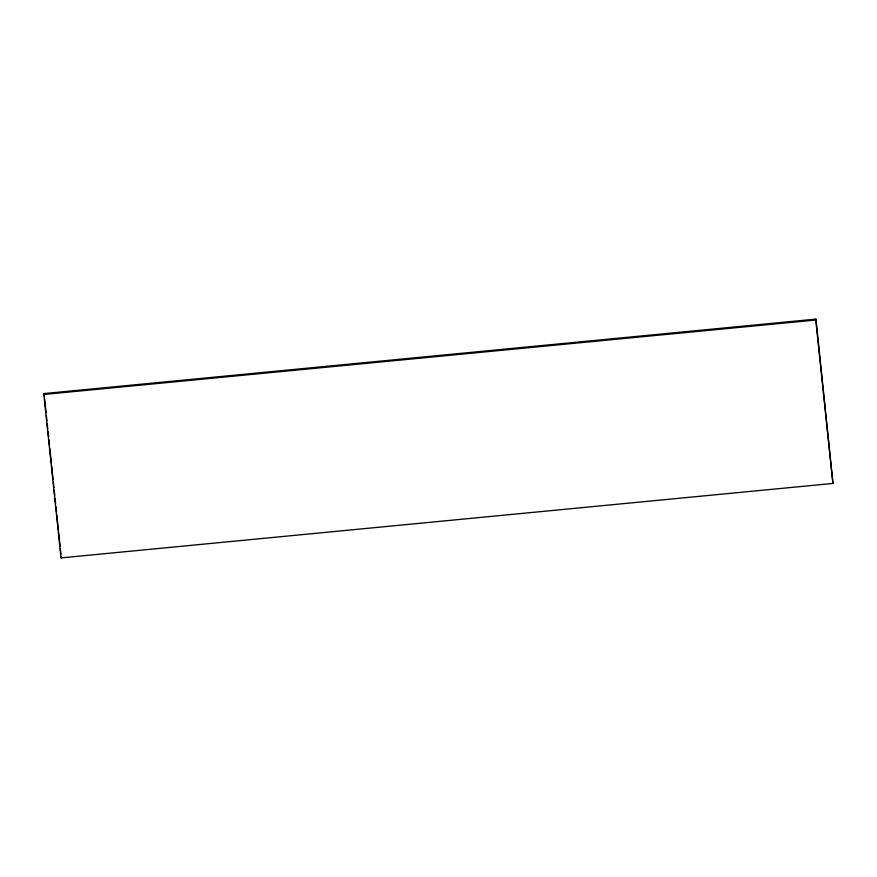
<?xml version="1.0" encoding="UTF-8"?>
<svg xmlns="http://www.w3.org/2000/svg" width="877" height="877" viewBox="0 0 877 877"><rect width="100%" height="100%" fill="white"/><g stroke="black" fill="none" stroke-linecap="round" stroke-linejoin="round"><path stroke-width="1.32" d="M43.85 394.464L44.058 393.565L815.972 319.107L832.942 483.435L61.028 557.893L43.85 394.464L815.763 320.017L815.972 319.107M61.028 557.893L61.237 556.983M815.763 320.017L832.942 483.435M44.058 393.565L44.343 396.283M44.628 399.013L46.064 412.628M46.349 415.358L46.919 420.807M47.205 423.525L47.775 428.974M48.06 431.692L48.641 437.141M48.926 439.87L49.496 445.319M49.781 448.037L51.359 463.023M51.644 465.742L53.069 479.357M53.365 482.087L53.935 487.535M54.221 490.254L54.791 495.702M55.076 498.421L55.646 503.869M55.942 506.599L56.512 512.047M56.797 514.766L58.375 529.752M58.66 532.471L60.085 546.086M60.37 548.816L60.951 554.264"/></g></svg>
